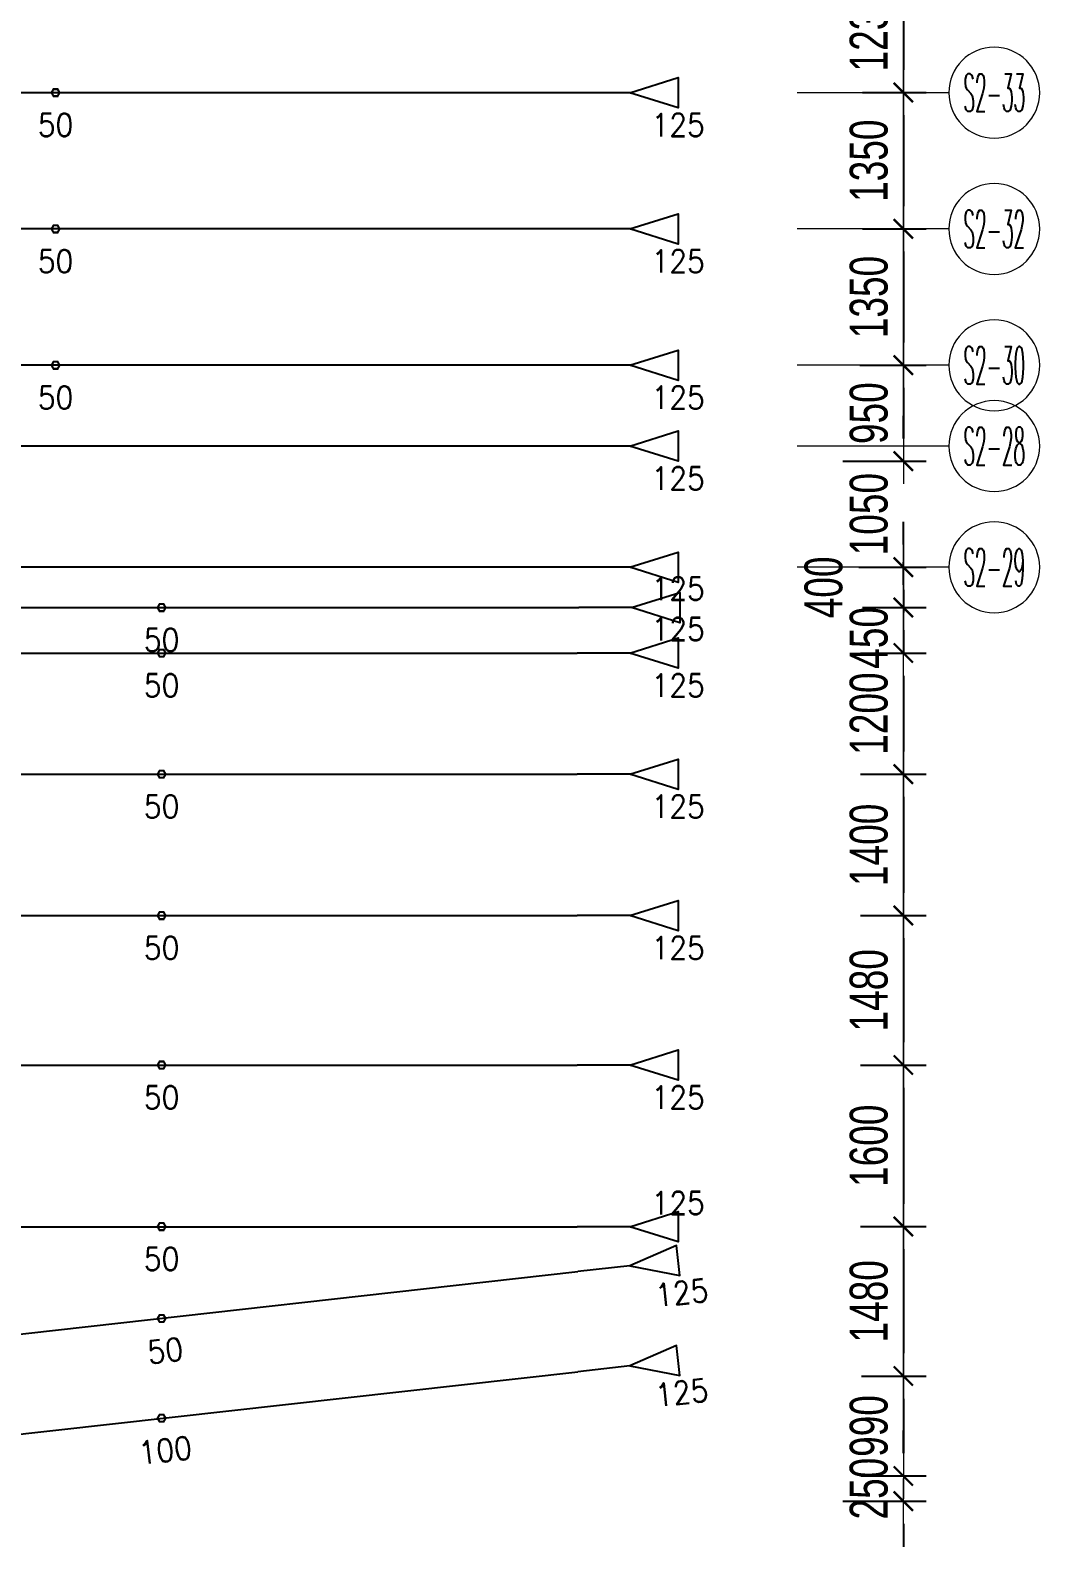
# Model space of a CAD drawing. Header units: millimetres. Extents: x 131629 to 589785, y -24154 to 45581.
# Drawn here: x 438065 to 448060, y 8450 to 23466 of the extents above; entities that cross this region are included whole.
import ezdxf
from ezdxf.enums import TextEntityAlignment as Align

# ---------------------------------------------------------------- set-up
doc = ezdxf.new("R2010")
doc.units = ezdxf.units.MM
doc.layers.get('0').update_dxf_attribs({"lineweight": 20})
doc.layers.get('Defpoints').update_dxf_attribs({"color": 151, "lineweight": 9})
doc.layers.add('ARES_TAG', color=3, linetype='Continuous')
doc.layers.add('NDC_S_TENDON', color=10, linetype='Continuous')
doc.layers.add('Current_plane_Column', color=7, linetype='Continuous', true_color=0x4b00ff)
for name, color, linetype, lineweight in [('NDC_S-TENDON', 6, 'Continuous', 35), ('NDC_S_ANNO', 7, 'Continuous', 20), ('NDC_S_DIM', 1, 'Continuous', 15), ('NDC_S_SYMBOL', 1, 'Continuous', 15)]:
    doc.layers.add(name, color=color, linetype=linetype, lineweight=lineweight)
doc.styles.add('ARES_ROMANS_0.36', font='romans.shx', dxfattribs={"width": 0.36, "bigfont": 'vns.shx'})
doc.styles.add('ARIAL', font='arial.ttf', dxfattribs={"width": 0.7})
doc.styles.get("Standard").update_dxf_attribs({"font": 'arial.ttf'})
doc.dimstyles.new('NDC_dim_150', dxfattribs={"dimscale": 150, "dimtxt": 2.5, "dimasz": 1.5, "dimexe": 1.5, "dimexo": 2.5, "dimgap": 1, "dimtad": 1, "dimdec": 0, "dimzin": 0, "dimdsep": 46, "dimtxsty": 'ARIAL', "dimblk": 'DIMMARK', "dimcen": 0.09, "dimdle": 1.2, "dimclrd": 1, "dimclre": 1, "dimclrt": 3, "dimadec": 0, "dimazin": 0, "dimtfac": 1, "dimtdec": 0, "dimtix": 1, "dimtofl": 0, "dimtmove": 0, "dimatfit": 3, "dimfxl": 4, "dimfxlon": 1, "dimtolj": 1, "dimtzin": 0, "dimarcsym": 0})

# ---------------------------------------------------------------- blocks, each defined once
blk = doc.blocks.new('*U642')
at = {"layer": 'NDC_S_TENDON'}
blk.add_line((5123, 0), (56672, 0), dxfattribs=at)
blk.add_lwpolyline([(57192, 0), (57672, 150), (57672, -150), (57192, 0), (56672, 0)], dxfattribs=at)
at = {"layer": 'ARES_TAG', "style": 'ARES_ROMANS_0.36', "width": 0.36}
blk.add_attdef('S3', text='', height=375, dxfattribs=at).set_placement((-10456, 0), align=Align.MIDDLE_CENTER)
blk = doc.blocks.new('*U626')
at = {"layer": 'NDC_S_TENDON'}
blk.add_line((5123, 0), (56672, 0), dxfattribs=at)
blk.add_lwpolyline([(57192, 0), (57672, 150), (57672, -150), (57192, 0), (56672, 0)], dxfattribs=at)
at = {"layer": 'ARES_TAG', "style": 'ARES_ROMANS_0.36', "width": 0.36}
blk.add_attdef('S3', text='', height=375, dxfattribs=at).set_placement((-9538, 0), align=Align.MIDDLE_CENTER)
blk = doc.blocks.new('*U615')
at = {"layer": 'NDC_S_SYMBOL', "color": 3}
blk.add_line((-7068, 0), (-5568, 0), dxfattribs=at)
blk.add_circle((-7518, 0), 450, dxfattribs=at)
at = {"layer": 'NDC_S_TENDON'}
for p, q in [((-3388, 0), (-500, 0)), ((-500, 0), (5123, 0)), ((5123, 0), (6942, 0)), ((6942, 0), (7942, 0)), ((7792, -150), (7792, 150))]:
    blk.add_line(p, q, dxfattribs=at)
blk.add_lwpolyline([(-3908, 0), (-4388, 150), (-4388, -150), (-3908, 0), (-3388, 0)], dxfattribs=at)
at = {"layer": 'ARES_TAG', "style": 'ARES_ROMANS_0.36', "width": 0.36}
blk.add_attdef('S3', text='', height=375, dxfattribs=at).set_placement((-7518, 0), align=Align.MIDDLE_CENTER)
blk = doc.blocks.new('*U616')
at = {"layer": 'NDC_S_SYMBOL', "color": 3}
blk.add_line((-7068, 0), (-5568, 0), dxfattribs=at)
blk.add_circle((-7518, 0), 450, dxfattribs=at)
at = {"layer": 'NDC_S_TENDON'}
for p, q in [((-3388, 0), (-500, 0)), ((-500, 0), (5123, 0)), ((5123, 0), (6642, 0)), ((6642, 0), (7642, 0)), ((7492, -150), (7492, 150))]:
    blk.add_line(p, q, dxfattribs=at)
blk.add_lwpolyline([(-3908, 0), (-4388, 150), (-4388, -150), (-3908, 0), (-3388, 0)], dxfattribs=at)
at = {"layer": 'ARES_TAG', "style": 'ARES_ROMANS_0.36', "width": 0.36}
blk.add_attdef('S3', text='', height=375, dxfattribs=at).set_placement((-7518, 0), align=Align.MIDDLE_CENTER)
blk = doc.blocks.new('*U617')
at = {"layer": 'NDC_S_SYMBOL', "color": 3}
blk.add_line((-7068, 0), (-5568, 0), dxfattribs=at)
blk.add_circle((-7518, 0), 450, dxfattribs=at)
at = {"layer": 'NDC_S_TENDON'}
for p, q in [((-3388, 0), (-500, 0)), ((-500, 0), (5123, 0)), ((5123, 0), (7942, 0)), ((7942, 0), (8942, 0)), ((8792, -150), (8792, 150))]:
    blk.add_line(p, q, dxfattribs=at)
blk.add_lwpolyline([(-3908, 0), (-4388, 150), (-4388, -150), (-3908, 0), (-3388, 0)], dxfattribs=at)
at = {"layer": 'ARES_TAG', "style": 'ARES_ROMANS_0.36', "width": 0.36}
blk.add_attdef('S3', text='', height=375, dxfattribs=at).set_placement((-7518, 0), align=Align.MIDDLE_CENTER)
blk = doc.blocks.new('*U610')
at = {"layer": 'NDC_S_SYMBOL', "color": 3}
blk.add_line((-7068, 0), (-5568, 0), dxfattribs=at)
blk.add_circle((-7518, 0), 450, dxfattribs=at)
at = {"layer": 'NDC_S_TENDON'}
for p, q in [((-3388, 0), (-500, 0)), ((-500, 0), (5123, 0)), ((5123, 0), (6942, 0)), ((6942, 0), (7942, 0)), ((7792, -150), (7792, 150))]:
    blk.add_line(p, q, dxfattribs=at)
blk.add_lwpolyline([(-3908, 0), (-4388, 150), (-4388, -150), (-3908, 0), (-3388, 0)], dxfattribs=at)
at = {"layer": 'ARES_TAG', "style": 'ARES_ROMANS_0.36', "width": 0.36}
blk.add_attdef('S3', text='', height=375, dxfattribs=at).set_placement((-7518, 0), align=Align.MIDDLE_CENTER)
blk = doc.blocks.new('*U612')
at = {"layer": 'NDC_S_SYMBOL', "color": 3}
blk.add_line((-7068, 0), (-5568, 0), dxfattribs=at)
blk.add_circle((-7518, 0), 450, dxfattribs=at)
at = {"layer": 'NDC_S_TENDON'}
for p, q in [((-3388, 0), (-500, 0)), ((-500, 0), (5123, 0)), ((5123, 0), (7942, 0)), ((7942, 0), (8942, 0)), ((8792, -150), (8792, 150))]:
    blk.add_line(p, q, dxfattribs=at)
blk.add_lwpolyline([(-3908, 0), (-4388, 150), (-4388, -150), (-3908, 0), (-3388, 0)], dxfattribs=at)
at = {"layer": 'ARES_TAG', "style": 'ARES_ROMANS_0.36', "width": 0.36}
blk.add_attdef('S3', text='', height=375, dxfattribs=at).set_placement((-7518, 0), align=Align.MIDDLE_CENTER)
blk = doc.blocks.new('*U623')
at = {"layer": 'NDC_S_TENDON'}
blk.add_line((5123, 0), (56672, 0), dxfattribs=at)
blk.add_lwpolyline([(57192, 0), (57672, 150), (57672, -150), (57192, 0), (56672, 0)], dxfattribs=at)
at = {"layer": 'ARES_TAG', "style": 'ARES_ROMANS_0.36', "width": 0.36}
blk.add_attdef('S3', text='', height=375, dxfattribs=at).set_placement((-10719, 0), align=Align.MIDDLE_CENTER)
blk = doc.blocks.new('*U621')
at = {"layer": 'NDC_S_TENDON'}
blk.add_line((25150, 0), (34386, -1037), dxfattribs=at)
blk.add_lwpolyline([(34903, -1095), (35397, -999), (35363, -1297), (34903, -1095), (34386, -1037)], dxfattribs=at)
at = {"layer": 'ARES_TAG', "style": 'ARES_ROMANS_0.36', "width": 0.36}
blk.add_attdef('S3', text='', height=375, rotation=6.4084, dxfattribs=at).set_placement((-31810, -1725), align=Align.MIDDLE_CENTER)
blk = doc.blocks.new('*U622')
at = {"layer": 'NDC_S_TENDON'}
blk.add_line((25150, 0), (34386, -1037), dxfattribs=at)
blk.add_lwpolyline([(34903, -1095), (35397, -999), (35363, -1297), (34903, -1095), (34386, -1037)], dxfattribs=at)
at = {"layer": 'ARES_TAG', "style": 'ARES_ROMANS_0.36', "width": 0.36}
blk.add_attdef('S3', text='', height=375, rotation=5.4684, dxfattribs=at).set_placement((-31836, -1473), align=Align.MIDDLE_CENTER)
blk = doc.blocks.new('TDX')
at = {"layer": 'NDC_S-TENDON', "linetype": 'Continuous'}
for points, elevation in [([(55755, 13350, 20, 20, 0), (55735, 13385, 20, 20, 0), (55695, 13385, 20, 20, 0), (55675, 13350, 20, 20, 0), (55695, 13315, 20, 20, 0), (55735, 13315, 20, 20, 0)], 2800), ([(55755, 13350, 20, 20, 0), (55735, 13385, 20, 20, 0), (55695, 13385, 20, 20, 0), (55675, 13350, 20, 20, 0), (55695, 13315, 20, 20, 0), (55735, 13315, 20, 20, 0)], 2800), ([(55755, 13349, 20, 20, 0), (55735, 13383, 20, 20, 0), (55695, 13383, 20, 20, 0), (55675, 13349, 20, 20, 0), (55695, 13314, 20, 20, 0), (55735, 13314, 20, 20, 0)], 2225), ([(55755, 13349, 20, 20, 0), (55735, 13383, 20, 20, 0), (55695, 13383, 20, 20, 0), (55675, 13349, 20, 20, 0), (55695, 13314, 20, 20, 0), (55735, 13314, 20, 20, 0)], 2225), ([(55755, 12000, 20, 20, 0), (55735, 12035, 20, 20, 0), (55695, 12035, 20, 20, 0), (55675, 12000, 20, 20, 0), (55695, 11965, 20, 20, 0), (55735, 11965, 20, 20, 0)], 2800), ([(55755, 12000, 20, 20, 0), (55735, 12035, 20, 20, 0), (55695, 12035, 20, 20, 0), (55675, 12000, 20, 20, 0), (55695, 11965, 20, 20, 0), (55735, 11965, 20, 20, 0)], 2800), ([(55755, 11999, 20, 20, 0), (55735, 12034, 20, 20, 0), (55695, 12034, 20, 20, 0), (55675, 11999, 20, 20, 0), (55695, 11964, 20, 20, 0), (55735, 11964, 20, 20, 0)], 2225), ([(55755, 11999, 20, 20, 0), (55735, 12034, 20, 20, 0), (55695, 12034, 20, 20, 0), (55675, 11999, 20, 20, 0), (55695, 11964, 20, 20, 0), (55735, 11964, 20, 20, 0)], 2225), ([(55755, 10650, 20, 20, 0), (55735, 10685, 20, 20, 0), (55695, 10685, 20, 20, 0), (55675, 10650, 20, 20, 0), (55695, 10615, 20, 20, 0), (55735, 10615, 20, 20, 0)], 2550), ([(55755, 10650, 20, 20, 0), (55735, 10685, 20, 20, 0), (55695, 10685, 20, 20, 0), (55675, 10650, 20, 20, 0), (55695, 10615, 20, 20, 0), (55735, 10615, 20, 20, 0)], 2550), ([(55755, 10649, 20, 20, 0), (55735, 10684, 20, 20, 0), (55695, 10684, 20, 20, 0), (55675, 10649, 20, 20, 0), (55695, 10614, 20, 20, 0), (55735, 10614, 20, 20, 0)], 1975), ([(55755, 10649, 20, 20, 0), (55735, 10684, 20, 20, 0), (55695, 10684, 20, 20, 0), (55675, 10649, 20, 20, 0), (55695, 10614, 20, 20, 0), (55735, 10614, 20, 20, 0)], 1975), ([(56805, 8250, 20, 20, 0), (56785, 8285, 20, 20, 0), (56745, 8285, 20, 20, 0), (56725, 8250, 20, 20, 0), (56745, 8215, 20, 20, 0), (56785, 8215, 20, 20, 0)], 2550), ([(56805, 8250, 20, 20, 0), (56785, 8285, 20, 20, 0), (56745, 8285, 20, 20, 0), (56725, 8250, 20, 20, 0), (56745, 8215, 20, 20, 0), (56785, 8215, 20, 20, 0)], 2550), ([(56805, 8249, 20, 20, 0), (56785, 8284, 20, 20, 0), (56745, 8284, 20, 20, 0), (56725, 8249, 20, 20, 0), (56745, 8214, 20, 20, 0), (56785, 8214, 20, 20, 0)], 1975), ([(56805, 8249, 20, 20, 0), (56785, 8284, 20, 20, 0), (56745, 8284, 20, 20, 0), (56725, 8249, 20, 20, 0), (56745, 8214, 20, 20, 0), (56785, 8214, 20, 20, 0)], 1975), ([(56805, 7800, 20, 20, 0), (56785, 7834, 20, 20, 0), (56745, 7834, 20, 20, 0), (56725, 7800, 20, 20, 0), (56745, 7765, 20, 20, 0), (56785, 7765, 20, 20, 0)], 2800), ([(56805, 7800, 20, 20, 0), (56785, 7834, 20, 20, 0), (56745, 7834, 20, 20, 0), (56725, 7800, 20, 20, 0), (56745, 7765, 20, 20, 0), (56785, 7765, 20, 20, 0)], 2800), ([(56805, 7799, 20, 20, 0), (56785, 7833, 20, 20, 0), (56745, 7833, 20, 20, 0), (56725, 7799, 20, 20, 0), (56745, 7764, 20, 20, 0), (56785, 7764, 20, 20, 0)], 2225), ([(56805, 7799, 20, 20, 0), (56785, 7833, 20, 20, 0), (56745, 7833, 20, 20, 0), (56725, 7799, 20, 20, 0), (56745, 7764, 20, 20, 0), (56785, 7764, 20, 20, 0)], 2225), ([(56805, 6600, 20, 20, 0), (56785, 6635, 20, 20, 0), (56745, 6635, 20, 20, 0), (56725, 6600, 20, 20, 0), (56745, 6565, 20, 20, 0), (56785, 6565, 20, 20, 0)], 2800), ([(56805, 6600, 20, 20, 0), (56785, 6635, 20, 20, 0), (56745, 6635, 20, 20, 0), (56725, 6600, 20, 20, 0), (56745, 6565, 20, 20, 0), (56785, 6565, 20, 20, 0)], 2800), ([(56805, 6599, 20, 20, 0), (56785, 6634, 20, 20, 0), (56745, 6634, 20, 20, 0), (56725, 6599, 20, 20, 0), (56745, 6564, 20, 20, 0), (56785, 6564, 20, 20, 0)], 2225), ([(56805, 6599, 20, 20, 0), (56785, 6634, 20, 20, 0), (56745, 6634, 20, 20, 0), (56725, 6599, 20, 20, 0), (56745, 6564, 20, 20, 0), (56785, 6564, 20, 20, 0)], 2225), ([(56805, 5200, 20, 20, 0), (56785, 5235, 20, 20, 0), (56745, 5235, 20, 20, 0), (56725, 5200, 20, 20, 0), (56745, 5165, 20, 20, 0), (56785, 5165, 20, 20, 0)], 2800), ([(56805, 5200, 20, 20, 0), (56785, 5235, 20, 20, 0), (56745, 5235, 20, 20, 0), (56725, 5200, 20, 20, 0), (56745, 5165, 20, 20, 0), (56785, 5165, 20, 20, 0)], 2800), ([(56805, 5199, 20, 20, 0), (56785, 5234, 20, 20, 0), (56745, 5234, 20, 20, 0), (56725, 5199, 20, 20, 0), (56745, 5164, 20, 20, 0), (56785, 5164, 20, 20, 0)], 2225), ([(56805, 5199, 20, 20, 0), (56785, 5234, 20, 20, 0), (56745, 5234, 20, 20, 0), (56725, 5199, 20, 20, 0), (56745, 5164, 20, 20, 0), (56785, 5164, 20, 20, 0)], 2225), ([(56805, 3720, 20, 20, 0), (56785, 3755, 20, 20, 0), (56745, 3755, 20, 20, 0), (56725, 3720, 20, 20, 0), (56745, 3685, 20, 20, 0), (56785, 3685, 20, 20, 0)], 2800), ([(56805, 3720, 20, 20, 0), (56785, 3755, 20, 20, 0), (56745, 3755, 20, 20, 0), (56725, 3720, 20, 20, 0), (56745, 3685, 20, 20, 0), (56785, 3685, 20, 20, 0)], 2800), ([(56805, 3719, 20, 20, 0), (56785, 3754, 20, 20, 0), (56745, 3754, 20, 20, 0), (56725, 3719, 20, 20, 0), (56745, 3684, 20, 20, 0), (56785, 3684, 20, 20, 0)], 2225), ([(56805, 3719, 20, 20, 0), (56785, 3754, 20, 20, 0), (56745, 3754, 20, 20, 0), (56725, 3719, 20, 20, 0), (56745, 3684, 20, 20, 0), (56785, 3684, 20, 20, 0)], 2225), ([(56805, 2120, 20, 20, 0), (56785, 2155, 20, 20, 0), (56745, 2155, 20, 20, 0), (56725, 2120, 20, 20, 0), (56745, 2085, 20, 20, 0), (56785, 2085, 20, 20, 0)], 2800), ([(56805, 2120, 20, 20, 0), (56785, 2155, 20, 20, 0), (56745, 2155, 20, 20, 0), (56725, 2120, 20, 20, 0), (56745, 2085, 20, 20, 0), (56785, 2085, 20, 20, 0)], 2800), ([(56805, 2119, 20, 20, 0), (56785, 2154, 20, 20, 0), (56745, 2154, 20, 20, 0), (56725, 2119, 20, 20, 0), (56745, 2084, 20, 20, 0), (56785, 2084, 20, 20, 0)], 2225), ([(56805, 2119, 20, 20, 0), (56785, 2154, 20, 20, 0), (56745, 2154, 20, 20, 0), (56725, 2119, 20, 20, 0), (56745, 2084, 20, 20, 0), (56785, 2084, 20, 20, 0)], 2225), ([(56805, 1211, 20, 20, 0), (56785, 1245, 20, 20, 0), (56745, 1245, 20, 20, 0), (56725, 1211, 20, 20, 0), (56745, 1176, 20, 20, 0), (56785, 1176, 20, 20, 0)], 2800), ([(56805, 1211, 20, 20, 0), (56785, 1245, 20, 20, 0), (56745, 1245, 20, 20, 0), (56725, 1211, 20, 20, 0), (56745, 1176, 20, 20, 0), (56785, 1176, 20, 20, 0)], 2800), ([(56805, 1209, 20, 20, 0), (56785, 1244, 20, 20, 0), (56745, 1244, 20, 20, 0), (56725, 1209, 20, 20, 0), (56745, 1175, 20, 20, 0), (56785, 1175, 20, 20, 0)], 2225), ([(56805, 1209, 20, 20, 0), (56785, 1244, 20, 20, 0), (56745, 1244, 20, 20, 0), (56725, 1209, 20, 20, 0), (56745, 1175, 20, 20, 0), (56785, 1175, 20, 20, 0)], 2225), ([(56805, 223, 20, 20, 0), (56785, 257, 20, 20, 0), (56745, 257, 20, 20, 0), (56725, 223, 20, 20, 0), (56745, 188, 20, 20, 0), (56785, 188, 20, 20, 0)], 2500), ([(56805, 223, 20, 20, 0), (56785, 257, 20, 20, 0), (56745, 257, 20, 20, 0), (56725, 223, 20, 20, 0), (56745, 188, 20, 20, 0), (56785, 188, 20, 20, 0)], 2500), ([(56805, 221, 20, 20, 0), (56785, 256, 20, 20, 0), (56745, 256, 20, 20, 0), (56725, 221, 20, 20, 0), (56745, 187, 20, 20, 0), (56785, 187, 20, 20, 0)], 1925), ([(56805, 221, 20, 20, 0), (56785, 256, 20, 20, 0), (56745, 256, 20, 20, 0), (56725, 221, 20, 20, 0), (56745, 187, 20, 20, 0), (56785, 187, 20, 20, 0)], 1925)]:
    blk.add_lwpolyline(points, format="xyseb", close=True, dxfattribs=dict(at, elevation=elevation))
ref = blk.add_blockref('*U615', (57492, 13349, 2300), dxfattribs=dict(xscale=-1))
ref.add_attrib('S3', 'S2-33', dxfattribs={"layer": 'ARES_TAG', "height": 375, "style": 'ARES_ROMANS_0.36', "width": 0.36}).set_placement((65010, 13349, 2300), align=Align.MIDDLE_CENTER)
ref = blk.add_blockref('*U616', (57492, 11999, 2300), dxfattribs=dict(xscale=-1))
ref.add_attrib('S3', 'S2-32', dxfattribs={"layer": 'ARES_TAG', "height": 375, "style": 'ARES_ROMANS_0.36', "width": 0.36}).set_placement((65010, 11999, 2300), align=Align.MIDDLE_CENTER)
ref = blk.add_blockref('*U610', (57492, 10649, 2300), dxfattribs=dict(xscale=-1))
ref.add_attrib('S3', 'S2-30', dxfattribs={"layer": 'ARES_TAG', "height": 375, "style": 'ARES_ROMANS_0.36', "width": 0.36}).set_placement((65010, 10649, 2300), align=Align.MIDDLE_CENTER)
ref = blk.add_blockref('*U612', (57492, 9849, -575), dxfattribs=dict(xscale=-1))
ref.add_attrib('S3', 'S2-28', dxfattribs={"layer": 'ARES_TAG', "height": 375, "style": 'ARES_ROMANS_0.36', "width": 0.36}).set_placement((65010, 9849, -575), align=Align.MIDDLE_CENTER)
ref = blk.add_blockref('*U617', (57492, 8649, -575), dxfattribs=dict(xscale=-1))
ref.add_attrib('S3', 'S2-29', dxfattribs={"layer": 'ARES_TAG', "height": 375, "style": 'ARES_ROMANS_0.36', "width": 0.36}).set_placement((65010, 8649, -575), align=Align.MIDDLE_CENTER)
for name, p in [('*U642', (4226, 8249, 2098)), ('*U626', (4209, 7799, 2228)), ('*U626', (4209, 6599, 2228)), ('*U626', (4209, 5199, 2228)), ('*U626', (4209, 3719, 2228)), ('*U623', (4209, 2119, 2228))]:
    blk.add_blockref(name, p)
at = {"xscale": -1, "rotation": 180}
for name, p in [('*U622', (26500, 637, 2124)), ('*U621', (26500, -354, 1933))]:
    blk.add_blockref(name, p, dxfattribs=at)
at = {"layer": 'NDC_S_ANNO', "linetype": 'Continuous', "char_height": 225, "attachment_point": 5, "line_spacing_factor": 0.75}
for s, insert in [('\\FSTANDARD.shx;50', (55715, 13030, 2800)), ('\\FSTANDARD.shx;50', (55715, 13029, 2225)), ('\\FSTANDARD.shx;125', (61880, 13030, 2875)), ('\\FSTANDARD.shx;125', (61880, 13029, 2300)), ('\\FSTANDARD.shx;50', (55715, 11680, 2800)), ('\\FSTANDARD.shx;50', (55715, 11679, 2225)), ('\\FSTANDARD.shx;125', (61880, 11680, 2875)), ('\\FSTANDARD.shx;125', (61880, 11679, 2300)), ('\\FSTANDARD.shx;50', (55715, 10330, 2550)), ('\\FSTANDARD.shx;50', (55715, 10329, 1975)), ('\\FSTANDARD.shx;125', (61880, 10330, 2875)), ('\\FSTANDARD.shx;125', (61880, 10329, 2300)), ('\\FSTANDARD.shx;125', (61880, 9530, 2875)), ('\\FSTANDARD.shx;125', (61880, 9529, 2300)), ('\\FSTANDARD.shx;125', (61880, 8438, 2875)), ('\\FSTANDARD.shx;125', (61880, 8437, 2300)), ('\\FSTANDARD.shx;125', (61880, 8038, 2875)), ('\\FSTANDARD.shx;125', (61880, 8037, 2300)), ('\\FSTANDARD.shx;50', (56765, 7930, 2550)), ('\\FSTANDARD.shx;50', (56765, 7929, 1975)), ('\\FSTANDARD.shx;50', (56765, 7480, 2800)), ('\\FSTANDARD.shx;50', (56765, 7479, 2225)), ('\\FSTANDARD.shx;125', (61880, 7480, 2875)), ('\\FSTANDARD.shx;125', (61880, 7479, 2300)), ('\\FSTANDARD.shx;50', (56765, 6280, 2800)), ('\\FSTANDARD.shx;50', (56765, 6279, 2225)), ('\\FSTANDARD.shx;125', (61880, 6280, 2875)), ('\\FSTANDARD.shx;125', (61880, 6279, 2300)), ('\\FSTANDARD.shx;50', (56765, 4880, 2800)), ('\\FSTANDARD.shx;50', (56765, 4879, 2225)), ('\\FSTANDARD.shx;125', (61880, 4880, 2875)), ('\\FSTANDARD.shx;125', (61880, 4879, 2300)), ('\\FSTANDARD.shx;50', (56765, 3400, 2800)), ('\\FSTANDARD.shx;50', (56765, 3399, 2225)), ('\\FSTANDARD.shx;125', (61880, 3400, 2875)), ('\\FSTANDARD.shx;125', (61880, 3399, 2300)), ('\\FSTANDARD.shx;125', (61880, 2354, 2875)), ('\\FSTANDARD.shx;125', (61880, 2353, 2300)), ('\\FSTANDARD.shx;50', (56765, 1800, 2800)), ('\\FSTANDARD.shx;50', (56765, 1799, 2225))]:
    blk.add_mtext(s, dxfattribs=dict(at, insert=insert))
at = {"layer": 'NDC_S_ANNO', "linetype": 'Continuous', "char_height": 225, "attachment_point": 5, "rotation": 6.3865, "line_spacing_factor": 0.75}
for s, insert in [('\\FSTANDARD.shx;125', (61916, 1465, 2875)), ('\\FSTANDARD.shx;125', (61916, 1464, 2300)), ('\\FSTANDARD.shx;50', (56801, 892, 2800)), ('\\FSTANDARD.shx;50', (56801, 891, 2225)), ('\\FSTANDARD.shx;125', (61916, 477, 2875)), ('\\FSTANDARD.shx;125', (61916, 476, 2300)), ('\\FSTANDARD.shx;100', (56801, -95, 2500)), ('\\FSTANDARD.shx;100', (56801, -97, 1925))]:
    blk.add_mtext(s, dxfattribs=dict(at, insert=insert))
blk = doc.blocks.new('DIMMARK')
at = {"layer": 'NDC_S_DIM', "color": 1}
blk.add_line((-1.5, 0), (1, 0), dxfattribs=at)
at = {"layer": 'NDC_S_DIM', "color": 2, "const_width": 0.1}
blk.add_lwpolyline([(-0.424, -0.424), (0.424, 0.424)], dxfattribs=at)
blk = doc.blocks.new('*D958')
at = {"layer": 'Defpoints', "color": 0, "ltscale": 100, "transparency": 16777216}
for p in [(443546, 24085, 2875), (443546, 22850, 2875), (446710, 22850)]:
    blk.add_point(p, dxfattribs=at)
at = {"layer": 'NDC_S_DIM', "color": 1, "lineweight": -2, "ltscale": 100, "transparency": 16777216}
for p, q in [((446306, 24085), (446935, 24085)), ((446710, 23860), (446710, 23075)), ((446306, 22850), (446935, 22850))]:
    blk.add_line(p, q, dxfattribs=at)
at = {"layer": 'NDC_S_DIM', "color": 1, "lineweight": -2, "ltscale": 100, "transparency": 16777216, "xscale": 225, "yscale": 225, "zscale": 225}
for p, rotation in [((446710, 24085), 90), ((446710, 22850), 270)]:
    blk.add_blockref('DIMMARK', p, dxfattribs=dict(at, rotation=rotation))
at = {"layer": 'NDC_S_DIM', "color": 3, "ltscale": 100, "transparency": 16777216, "insert": (446369, 23467), "char_height": 375, "attachment_point": 5, "rotation": 90, "style": 'ARIAL'}
blk.add_mtext('\\A1;1235', dxfattribs=at)
blk = doc.blocks.new('*D959')
at = {"layer": 'Defpoints', "color": 0, "ltscale": 100, "transparency": 16777216}
for p in [(443546, 22850, 2875), (443546, 21500, 2875), (446710, 21500)]:
    blk.add_point(p, dxfattribs=at)
at = {"layer": 'NDC_S_DIM', "color": 1, "lineweight": -2, "ltscale": 100, "transparency": 16777216}
for p, q in [((446306, 22850), (446935, 22850)), ((446710, 22625), (446710, 21725)), ((446306, 21500), (446935, 21500))]:
    blk.add_line(p, q, dxfattribs=at)
at = {"layer": 'NDC_S_DIM', "color": 1, "lineweight": -2, "ltscale": 100, "transparency": 16777216, "xscale": 225, "yscale": 225, "zscale": 225}
for p, rotation in [((446710, 22850), 90), ((446710, 21500), 270)]:
    blk.add_blockref('DIMMARK', p, dxfattribs=dict(at, rotation=rotation))
at = {"layer": 'NDC_S_DIM', "color": 3, "ltscale": 100, "transparency": 16777216, "insert": (446369, 22175), "char_height": 375, "attachment_point": 5, "rotation": 90, "style": 'ARIAL'}
blk.add_mtext('\\A1;1350', dxfattribs=at)
blk = doc.blocks.new('*D960')
at = {"layer": 'Defpoints', "color": 0, "ltscale": 100, "transparency": 16777216}
for p in [(443546, 21500, 2875), (443470, 20150, 2625), (446710, 20150)]:
    blk.add_point(p, dxfattribs=at)
at = {"layer": 'NDC_S_DIM', "color": 1, "lineweight": -2, "ltscale": 100, "transparency": 16777216}
for p, q in [((446306, 21500), (446935, 21500)), ((446710, 21275), (446710, 20375)), ((446278, 20150), (446935, 20150))]:
    blk.add_line(p, q, dxfattribs=at)
at = {"layer": 'NDC_S_DIM', "color": 1, "lineweight": -2, "ltscale": 100, "transparency": 16777216, "xscale": 225, "yscale": 225, "zscale": 225}
for p, rotation in [((446710, 21500), 90), ((446710, 20150), 270)]:
    blk.add_blockref('DIMMARK', p, dxfattribs=dict(at, rotation=rotation))
at = {"layer": 'NDC_S_DIM', "color": 3, "ltscale": 100, "transparency": 16777216, "insert": (446369, 20825), "char_height": 375, "attachment_point": 5, "rotation": 90, "style": 'ARIAL'}
blk.add_mtext('\\A1;1350', dxfattribs=at)
blk = doc.blocks.new('*D961')
at = {"layer": 'Defpoints', "color": 0, "ltscale": 100, "transparency": 16777216}
for p in [(443470, 20150, 2625), (443470, 19200), (446710, 19200)]:
    blk.add_point(p, dxfattribs=at)
at = {"layer": 'NDC_S_DIM', "color": 1, "lineweight": -2, "ltscale": 100, "transparency": 16777216}
for p, q in [((446278, 20150), (446935, 20150)), ((446710, 19925), (446710, 19425)), ((446110, 19200), (446935, 19200))]:
    blk.add_line(p, q, dxfattribs=at)
at = {"layer": 'NDC_S_DIM', "color": 1, "lineweight": -2, "ltscale": 100, "transparency": 16777216, "xscale": 225, "yscale": 225, "zscale": 225}
for p, rotation in [((446710, 20150), 90), ((446710, 19200), 270)]:
    blk.add_blockref('DIMMARK', p, dxfattribs=dict(at, rotation=rotation))
at = {"layer": 'NDC_S_DIM', "color": 3, "ltscale": 100, "transparency": 16777216, "insert": (446369, 19675), "char_height": 375, "attachment_point": 5, "rotation": 90, "style": 'ARIAL'}
blk.add_mtext('\\A1;950', dxfattribs=at)
blk = doc.blocks.new('*D962')
at = {"layer": 'Defpoints', "color": 0, "ltscale": 100, "transparency": 16777216}
for p in [(443543, 19200), (443439, 18150, 2556), (446710, 18150)]:
    blk.add_point(p, dxfattribs=at)
at = {"layer": 'NDC_S_DIM', "color": 1, "lineweight": -2, "ltscale": 100, "transparency": 16777216}
for p, q in [((446710, 19425), (446710, 19650)), ((446110, 19200), (446935, 19200)), ((446269, 18150), (446935, 18150)), ((446710, 17925), (446710, 17700))]:
    blk.add_line(p, q, dxfattribs=at)
at = {"layer": 'NDC_S_DIM', "color": 1, "lineweight": -2, "ltscale": 100, "transparency": 16777216, "xscale": 225, "yscale": 225, "zscale": 225}
for p, rotation in [((446710, 19200), 270), ((446710, 18150), 90)]:
    blk.add_blockref('DIMMARK', p, dxfattribs=dict(at, rotation=rotation))
at = {"layer": 'NDC_S_DIM', "color": 3, "ltscale": 100, "transparency": 16777216, "insert": (446369, 18675), "char_height": 375, "attachment_point": 5, "rotation": 90, "style": 'ARIAL'}
blk.add_mtext('\\A1;1050', dxfattribs=at)
blk = doc.blocks.new('*D963')
at = {"layer": 'Defpoints', "color": 0, "ltscale": 100, "transparency": 16777216}
for p in [(443439, 18150, 2556), (443546, 17750, 2875), (446710, 17750)]:
    blk.add_point(p, dxfattribs=at)
at = {"layer": 'NDC_S_DIM', "color": 1, "lineweight": -2, "ltscale": 100, "transparency": 16777216}
for p, q in [((446710, 18375), (446710, 18600)), ((446269, 18150), (446935, 18150)), ((446306, 17750), (446935, 17750)), ((446710, 17525), (446710, 17300))]:
    blk.add_line(p, q, dxfattribs=at)
at = {"layer": 'NDC_S_DIM', "color": 1, "lineweight": -2, "ltscale": 100, "transparency": 16777216, "xscale": 225, "yscale": 225, "zscale": 225}
for p, rotation in [((446710, 18150), 270), ((446710, 17750), 90)]:
    blk.add_blockref('DIMMARK', p, dxfattribs=dict(at, rotation=rotation))
at = {"layer": 'NDC_S_DIM', "color": 3, "ltscale": 100, "transparency": 16777216, "insert": (445921, 17950), "char_height": 375, "attachment_point": 5, "rotation": 90, "style": 'ARIAL'}
blk.add_mtext('\\A1;400', dxfattribs=at)
blk = doc.blocks.new('*D964')
at = {"layer": 'Defpoints', "color": 0, "ltscale": 100, "transparency": 16777216}
for p in [(443546, 17750, 2875), (443362, 17300, 2814), (446710, 17300)]:
    blk.add_point(p, dxfattribs=at)
at = {"layer": 'NDC_S_DIM', "color": 1, "lineweight": -2, "ltscale": 100, "transparency": 16777216}
for p, q in [((446710, 17975), (446710, 18200)), ((446306, 17750), (446935, 17750)), ((446287, 17300), (446935, 17300)), ((446710, 17075), (446710, 16850))]:
    blk.add_line(p, q, dxfattribs=at)
at = {"layer": 'NDC_S_DIM', "color": 1, "lineweight": -2, "ltscale": 100, "transparency": 16777216, "xscale": 225, "yscale": 225, "zscale": 225}
for p, rotation in [((446710, 17750), 270), ((446710, 17300), 90)]:
    blk.add_blockref('DIMMARK', p, dxfattribs=dict(at, rotation=rotation))
at = {"layer": 'NDC_S_DIM', "color": 3, "ltscale": 100, "transparency": 16777216, "insert": (446369, 17450), "char_height": 375, "attachment_point": 5, "rotation": 90, "style": 'ARIAL'}
blk.add_mtext('\\A1;450', dxfattribs=at)
blk = doc.blocks.new('*D965')
at = {"layer": 'Defpoints', "color": 0, "ltscale": 100, "transparency": 16777216}
for p in [(443362, 17300, 2814), (443362, 16100, 2814), (446710, 16100)]:
    blk.add_point(p, dxfattribs=at)
at = {"layer": 'NDC_S_DIM', "color": 1, "lineweight": -2, "ltscale": 100, "transparency": 16777216}
for p, q in [((446287, 17300), (446935, 17300)), ((446710, 17075), (446710, 16325)), ((446287, 16100), (446935, 16100))]:
    blk.add_line(p, q, dxfattribs=at)
at = {"layer": 'NDC_S_DIM', "color": 1, "lineweight": -2, "ltscale": 100, "transparency": 16777216, "xscale": 225, "yscale": 225, "zscale": 225}
for p, rotation in [((446710, 17300), 90), ((446710, 16100), 270)]:
    blk.add_blockref('DIMMARK', p, dxfattribs=dict(at, rotation=rotation))
at = {"layer": 'NDC_S_DIM', "color": 3, "ltscale": 100, "transparency": 16777216, "insert": (446369, 16700), "char_height": 375, "attachment_point": 5, "rotation": 90, "style": 'ARIAL'}
blk.add_mtext('\\A1;1200', dxfattribs=at)
blk = doc.blocks.new('*D966')
at = {"layer": 'Defpoints', "color": 0, "ltscale": 100, "transparency": 16777216}
for p in [(443362, 16100, 2814), (443362, 14700, 2814), (446710, 14700)]:
    blk.add_point(p, dxfattribs=at)
at = {"layer": 'NDC_S_DIM', "color": 1, "lineweight": -2, "ltscale": 100, "transparency": 16777216}
for p, q in [((446287, 16100), (446935, 16100)), ((446710, 15875), (446710, 14925)), ((446287, 14700), (446935, 14700))]:
    blk.add_line(p, q, dxfattribs=at)
at = {"layer": 'NDC_S_DIM', "color": 1, "lineweight": -2, "ltscale": 100, "transparency": 16777216, "xscale": 225, "yscale": 225, "zscale": 225}
for p, rotation in [((446710, 16100), 90), ((446710, 14700), 270)]:
    blk.add_blockref('DIMMARK', p, dxfattribs=dict(at, rotation=rotation))
at = {"layer": 'NDC_S_DIM', "color": 3, "ltscale": 100, "transparency": 16777216, "insert": (446369, 15400), "char_height": 375, "attachment_point": 5, "rotation": 90, "style": 'ARIAL'}
blk.add_mtext('\\A1;1400', dxfattribs=at)
blk = doc.blocks.new('*D967')
at = {"layer": 'Defpoints', "color": 0, "ltscale": 100, "transparency": 16777216}
for p in [(443362, 14700, 2814), (443362, 13220, 2814), (446710, 13220)]:
    blk.add_point(p, dxfattribs=at)
at = {"layer": 'NDC_S_DIM', "color": 1, "lineweight": -2, "ltscale": 100, "transparency": 16777216}
for p, q in [((446287, 14700), (446935, 14700)), ((446710, 14475), (446710, 13445)), ((446287, 13220), (446935, 13220))]:
    blk.add_line(p, q, dxfattribs=at)
at = {"layer": 'NDC_S_DIM', "color": 1, "lineweight": -2, "ltscale": 100, "transparency": 16777216, "xscale": 225, "yscale": 225, "zscale": 225}
for p, rotation in [((446710, 14700), 90), ((446710, 13220), 270)]:
    blk.add_blockref('DIMMARK', p, dxfattribs=dict(at, rotation=rotation))
at = {"layer": 'NDC_S_DIM', "color": 3, "ltscale": 100, "transparency": 16777216, "insert": (446369, 13960), "char_height": 375, "attachment_point": 5, "rotation": 90, "style": 'ARIAL'}
blk.add_mtext('\\A1;1480', dxfattribs=at)
blk = doc.blocks.new('*D968')
at = {"layer": 'Defpoints', "color": 0, "ltscale": 100, "transparency": 16777216}
for p in [(443362, 13220, 2814), (443362, 11620, 2814), (446710, 11620)]:
    blk.add_point(p, dxfattribs=at)
at = {"layer": 'NDC_S_DIM', "color": 1, "lineweight": -2, "ltscale": 100, "transparency": 16777216}
for p, q in [((446287, 13220), (446935, 13220)), ((446710, 12995), (446710, 11845)), ((446287, 11620), (446935, 11620))]:
    blk.add_line(p, q, dxfattribs=at)
at = {"layer": 'NDC_S_DIM', "color": 1, "lineweight": -2, "ltscale": 100, "transparency": 16777216, "xscale": 225, "yscale": 225, "zscale": 225}
for p, rotation in [((446710, 13220), 90), ((446710, 11620), 270)]:
    blk.add_blockref('DIMMARK', p, dxfattribs=dict(at, rotation=rotation))
at = {"layer": 'NDC_S_DIM', "color": 3, "ltscale": 100, "transparency": 16777216, "insert": (446369, 12420), "char_height": 375, "attachment_point": 5, "rotation": 90, "style": 'ARIAL'}
blk.add_mtext('\\A1;1600', dxfattribs=at)
blk = doc.blocks.new('*D969')
at = {"layer": 'Defpoints', "color": 0, "ltscale": 100, "transparency": 16777216}
for p in [(443362, 11620, 2814), (443332, 10140, 2938), (446710, 10140)]:
    blk.add_point(p, dxfattribs=at)
at = {"layer": 'NDC_S_DIM', "color": 1, "lineweight": -2, "ltscale": 100, "transparency": 16777216}
for p, q in [((446287, 11620), (446935, 11620)), ((446710, 11395), (446710, 10365)), ((446296, 10140), (446935, 10140))]:
    blk.add_line(p, q, dxfattribs=at)
at = {"layer": 'NDC_S_DIM', "color": 1, "lineweight": -2, "ltscale": 100, "transparency": 16777216, "xscale": 225, "yscale": 225, "zscale": 225}
for p, rotation in [((446710, 11620), 90), ((446710, 10140), 270)]:
    blk.add_blockref('DIMMARK', p, dxfattribs=dict(at, rotation=rotation))
at = {"layer": 'NDC_S_DIM', "color": 3, "ltscale": 100, "transparency": 16777216, "insert": (446369, 10880), "char_height": 375, "attachment_point": 5, "rotation": 90, "style": 'ARIAL'}
blk.add_mtext('\\A1;1480', dxfattribs=at)
blk = doc.blocks.new('*D970')
at = {"layer": 'Defpoints', "color": 0, "ltscale": 100, "transparency": 16777216}
for p in [(443332, 10140, 2938), (443338, 9150, 2869), (446710, 9150)]:
    blk.add_point(p, dxfattribs=at)
at = {"layer": 'NDC_S_DIM', "color": 1, "lineweight": -2, "ltscale": 100, "transparency": 16777216}
for p, q in [((446296, 10140), (446935, 10140)), ((446710, 9915), (446710, 9375)), ((446290, 9150), (446935, 9150))]:
    blk.add_line(p, q, dxfattribs=at)
at = {"layer": 'NDC_S_DIM', "color": 1, "lineweight": -2, "ltscale": 100, "transparency": 16777216, "xscale": 225, "yscale": 225, "zscale": 225}
for p, rotation in [((446710, 10140), 90), ((446710, 9150), 270)]:
    blk.add_blockref('DIMMARK', p, dxfattribs=dict(at, rotation=rotation))
at = {"layer": 'NDC_S_DIM', "color": 3, "ltscale": 100, "transparency": 16777216, "insert": (446369, 9645), "char_height": 375, "attachment_point": 5, "rotation": 90, "style": 'ARIAL'}
blk.add_mtext('\\A1;990', dxfattribs=at)
blk = doc.blocks.new('*D971')
at = {"layer": 'Defpoints', "color": 0, "ltscale": 100, "transparency": 16777216}
for p in [(443338, 9150, 2869), (443338, 8900), (446710, 8900)]:
    blk.add_point(p, dxfattribs=at)
at = {"layer": 'NDC_S_DIM', "color": 1, "lineweight": -2, "ltscale": 100, "transparency": 16777216}
for p, q in [((446710, 9375), (446710, 9600)), ((446290, 9150), (446935, 9150)), ((446110, 8900), (446935, 8900)), ((446710, 8675), (446710, 8450))]:
    blk.add_line(p, q, dxfattribs=at)
at = {"layer": 'NDC_S_DIM', "color": 1, "lineweight": -2, "ltscale": 100, "transparency": 16777216, "xscale": 225, "yscale": 225, "zscale": 225}
for p, rotation in [((446710, 9150), 270), ((446710, 8900), 90)]:
    blk.add_blockref('DIMMARK', p, dxfattribs=dict(at, rotation=rotation))
at = {"layer": 'NDC_S_DIM', "color": 3, "ltscale": 100, "transparency": 16777216, "insert": (446369, 9025), "char_height": 375, "attachment_point": 5, "rotation": 90, "style": 'ARIAL'}
blk.add_mtext('\\A1;250', dxfattribs=at)

msp = doc.modelspace()

# ---------------------------------------------------------------- block references
at = {"layer": 'Current_plane_Column'}
msp.add_blockref('TDX', (382600, 9500), dxfattribs=at)

# ---------------------------------------------------------------- dimensions: what is measured, and where the dimension line sits
at = {"layer": 'NDC_S_DIM', "ltscale": 100}
for base, p1, p2, picture, middle in [((446710.4, 22850), (443546, 24085, 2875), (443546, 22850, 2875), '*D958', (446368.8, 23467.5)), ((446710.4, 21500), (443546, 22850, 2875), (443546, 21500, 2875), '*D959', (446368.8, 22175)), ((446710.4, 20150), (443546, 21500, 2875), (443469.7, 20150, 2625), '*D960', (446368.8, 20825)), ((446710.4, 19200), (443469.7, 20150, 2625), (443469.7, 19200), '*D961', (446368.9, 19675)), ((446710.4, 18150), (443542.6, 19200), (443438.6, 18150, 2555.8), '*D962', (446368.9, 18675)), ((446710.4, 16100.1), (443362.2, 17299.8, 2814.1), (443362.2, 16100.1, 2814.1), '*D965', (446368.9, 16700)), ((446710.4, 14700.1), (443362.2, 16100.1, 2814.1), (443362.2, 14700.1, 2814.1), '*D966', (446368.9, 15400.1)), ((446710.4, 13220.1), (443362.2, 14700.1, 2814.1), (443362.2, 13220.1, 2814.1), '*D967', (446368.9, 13960.1)), ((446710.4, 11620.1), (443362.2, 13220.1, 2814.1), (443362.2, 11620.1, 2814.1), '*D968', (446368.9, 12420.1)), ((446710.4, 10139.8), (443362.2, 11620.1, 2814.1), (443332.2, 10139.8, 2938.2), '*D969', (446368.9, 10879.9)), ((446710.4, 9149.8), (443332.2, 10139.8, 2938.2), (443337.8, 9149.8, 2869), '*D970', (446368.9, 9644.8)), ((446710.4, 8900), (443337.8, 9149.8, 2869), (443337.8, 8900), '*D971', (446368.9, 9024.9))]:
    dim = msp.add_linear_dim(base=base, p1=p1, p2=p2, angle=90, dimstyle='NDC_dim_150', override={"dimtmove": 1}, dxfattribs=at)
    dim.commit()
    dim.dimension.update_dxf_attribs({"geometry": picture, "text_midpoint": middle})
for base, p1, p2, picture, middle in [((446710.4, 17750), (443438.6, 18150, 2555.8), (443546, 17750, 2875), '*D963', (446262.9, 17950)), ((446710.4, 17299.8), (443546, 17750, 2875), (443362.2, 17299.8, 2814.1), '*D964', (446710.4, 17449.9))]:
    dim = msp.add_linear_dim(base=base, p1=p1, p2=p2, angle=90, dimstyle='NDC_dim_150', override={"dimtmove": 1}, dxfattribs=at)
    dim.commit()
    dim.dimension.update_dxf_attribs({"geometry": picture, "text_midpoint": middle, "dimtype": 160})

doc.saveas('drawing.dxf')
